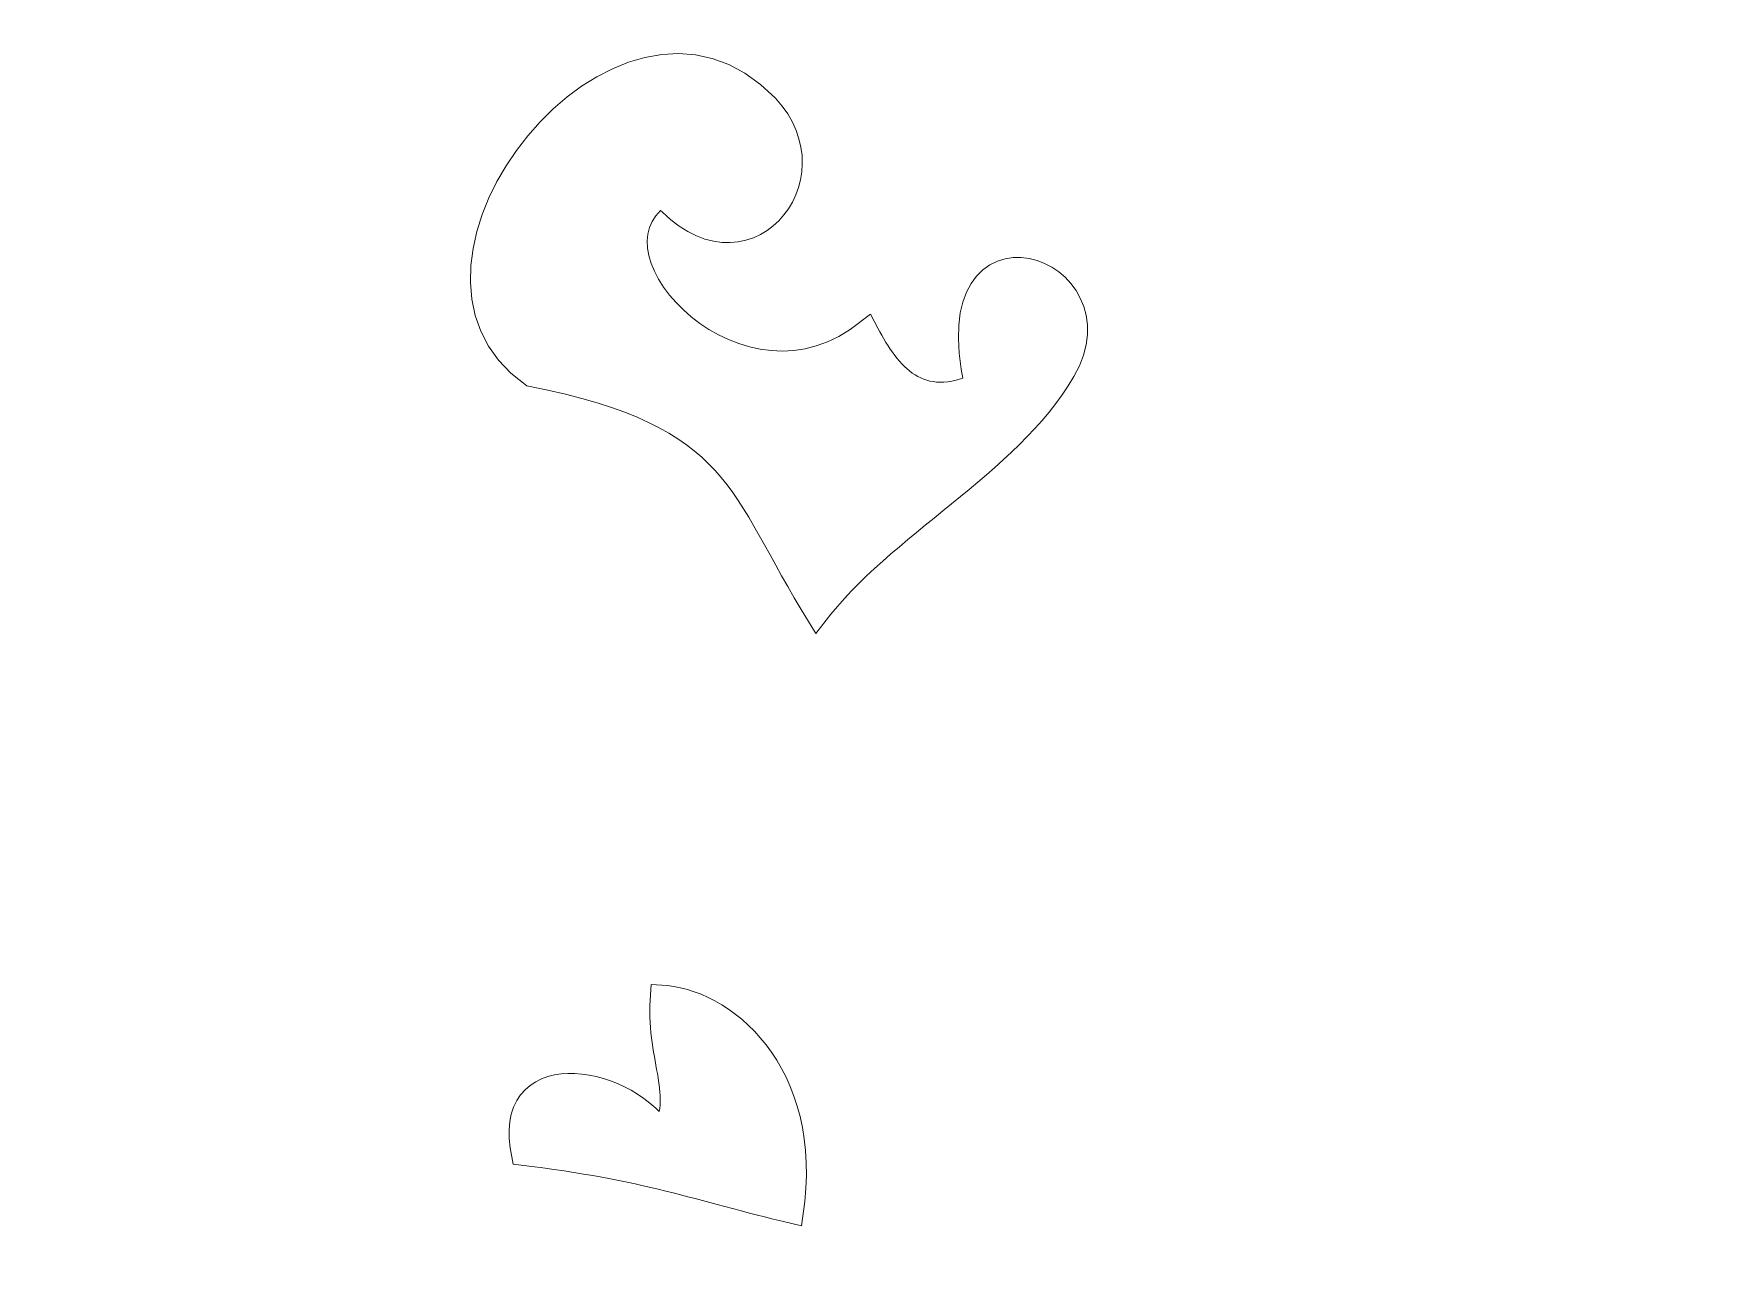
# Model space of a CAD drawing. Header units: centimetres. Extents: x -27.5 to -9.1, y -9.5 to -3.5.
# Drawn here: x -15.05 to -12.481, y -6.574 to -4.662 of the extents above; entities that cross this region are included whole.
import ezdxf

# ---------------------------------------------------------------- set-up
doc = ezdxf.new("R2010")
doc.units = ezdxf.units.CM
doc.header["$MEASUREMENT"] = 0
doc.layers.add('layer 1', color=7, linetype='Continuous')

msp = doc.modelspace()

# ---------------------------------------------------------------- linework, layer by layer
at = {"layer": 'layer 1', "color": 7, "lineweight": 9}
for points, knots in [([(-17.61788, -3.49494), (-17.61788, -3.49494), (-9.09457, -3.49494), (-9.09457, -3.49494), (-9.09457, -3.49494), (-9.09457, -3.49494), (-9.09457, -9.5), (-9.09457, -9.5), (-9.09457, -9.5), (-9.09457, -9.5), (-17.61788, -9.5), (-17.61788, -9.5), (-17.61788, -9.5), (-17.61788, -9.5), (-17.61788, -3.49494), (-17.61788, -3.49494)], [0, 0, 0, 0, 0.2, 0.2, 0.2, 0.2, 0.4, 0.4, 0.4, 0.4, 0.6, 0.6, 0.6, 0.6, 1, 1, 1, 1]), ([(-13.6504, -5.19498), (-13.6504, -5.19498), (-13.65636, -5.19553), (-13.65636, -5.19553), (-13.65636, -5.19553), (-13.65636, -5.19553), (-13.66204, -5.19567), (-13.66204, -5.19567), (-13.66204, -5.19567), (-13.66204, -5.19567), (-13.66748, -5.19542), (-13.66748, -5.19542), (-13.66748, -5.19542), (-13.66748, -5.19542), (-13.67269, -5.19481), (-13.67269, -5.19481), (-13.67269, -5.19481), (-13.67269, -5.19481), (-13.6777, -5.19386), (-13.6777, -5.19386), (-13.6777, -5.19386), (-13.6777, -5.19386), (-13.68252, -5.19259), (-13.68252, -5.19259), (-13.68252, -5.19259), (-13.68252, -5.19259), (-13.68719, -5.19099), (-13.68719, -5.19099), (-13.68719, -5.19099), (-13.68719, -5.19099), (-13.69171, -5.18909), (-13.69171, -5.18909), (-13.69171, -5.18909), (-13.69171, -5.18909), (-13.69611, -5.18688), (-13.69611, -5.18688), (-13.69611, -5.18688), (-13.69611, -5.18688), (-13.70041, -5.18438), (-13.70041, -5.18438), (-13.70041, -5.18438), (-13.70041, -5.18438), (-13.7046, -5.18158), (-13.7046, -5.18158), (-13.7046, -5.18158), (-13.7046, -5.18158), (-13.7087, -5.1785), (-13.7087, -5.1785), (-13.7087, -5.1785), (-13.7087, -5.1785), (-13.71271, -5.17515), (-13.71271, -5.17515), (-13.71271, -5.17515), (-13.71271, -5.17515), (-13.71663, -5.17152), (-13.71663, -5.17152), (-13.71663, -5.17152), (-13.71663, -5.17152), (-13.72046, -5.16765), (-13.72046, -5.16765), (-13.72046, -5.16765), (-13.72046, -5.16765), (-13.72422, -5.16353), (-13.72422, -5.16353), (-13.72422, -5.16353), (-13.72422, -5.16353), (-13.72788, -5.15918), (-13.72788, -5.15918), (-13.72788, -5.15918), (-13.72788, -5.15918), (-13.73146, -5.15463), (-13.73146, -5.15463), (-13.73146, -5.15463), (-13.73146, -5.15463), (-13.73496, -5.14988), (-13.73496, -5.14988), (-13.73496, -5.14988), (-13.73496, -5.14988), (-13.73838, -5.14495), (-13.73838, -5.14495), (-13.73838, -5.14495), (-13.73838, -5.14495), (-13.74172, -5.13987), (-13.74172, -5.13987), (-13.74172, -5.13987), (-13.74172, -5.13987), (-13.74499, -5.13464), (-13.74499, -5.13464), (-13.74499, -5.13464), (-13.74499, -5.13464), (-13.74819, -5.1293), (-13.74819, -5.1293), (-13.74819, -5.1293), (-13.74819, -5.1293), (-13.75131, -5.12385), (-13.75131, -5.12385), (-13.75131, -5.12385), (-13.75131, -5.12385), (-13.75438, -5.11831), (-13.75438, -5.11831), (-13.75438, -5.11831), (-13.75438, -5.11831), (-13.75739, -5.11272), (-13.75739, -5.11272), (-13.75739, -5.11272), (-13.75739, -5.11272), (-13.76847, -5.09149), (-13.76847, -5.09149), (-13.76847, -5.09149), (-13.76847, -5.09149), (-13.79991, -5.11515), (-13.79991, -5.11515), (-13.79991, -5.11515), (-13.79991, -5.11515), (-13.81699, -5.12558), (-13.81699, -5.12558), (-13.81699, -5.12558), (-13.81699, -5.12558), (-13.83421, -5.13386), (-13.83421, -5.13386), (-13.83421, -5.13386), (-13.83421, -5.13386), (-13.8515, -5.14011), (-13.8515, -5.14011), (-13.8515, -5.14011), (-13.8515, -5.14011), (-13.86882, -5.14447), (-13.86882, -5.14447), (-13.86882, -5.14447), (-13.86882, -5.14447), (-13.88612, -5.14704), (-13.88612, -5.14704), (-13.88612, -5.14704), (-13.88612, -5.14704), (-13.90335, -5.14793), (-13.90335, -5.14793), (-13.90335, -5.14793), (-13.90335, -5.14793), (-13.92044, -5.14722), (-13.92044, -5.14722), (-13.92044, -5.14722), (-13.92044, -5.14722), (-13.93733, -5.14502), (-13.93733, -5.14502), (-13.93733, -5.14502), (-13.93733, -5.14502), (-13.95394, -5.1414), (-13.95394, -5.1414), (-13.95394, -5.1414), (-13.95394, -5.1414), (-13.97018, -5.13648), (-13.97018, -5.13648), (-13.97018, -5.13648), (-13.97018, -5.13648), (-13.98598, -5.13034), (-13.98598, -5.13034), (-13.98598, -5.13034), (-13.98598, -5.13034), (-14.00123, -5.12308), (-14.00123, -5.12308), (-14.00123, -5.12308), (-14.00123, -5.12308), (-14.01585, -5.11481), (-14.01585, -5.11481), (-14.01585, -5.11481), (-14.01585, -5.11481), (-14.02975, -5.10563), (-14.02975, -5.10563), (-14.02975, -5.10563), (-14.02975, -5.10563), (-14.04284, -5.09566), (-14.04284, -5.09566), (-14.04284, -5.09566), (-14.04284, -5.09566), (-14.05501, -5.08502), (-14.05501, -5.08502), (-14.05501, -5.08502), (-14.05501, -5.08502), (-14.06619, -5.07381), (-14.06619, -5.07381), (-14.06619, -5.07381), (-14.06619, -5.07381), (-14.07629, -5.06216), (-14.07629, -5.06216), (-14.07629, -5.06216), (-14.07629, -5.06216), (-14.08521, -5.05019), (-14.08521, -5.05019), (-14.08521, -5.05019), (-14.08521, -5.05019), (-14.09288, -5.03805), (-14.09288, -5.03805), (-14.09288, -5.03805), (-14.09288, -5.03805), (-14.09923, -5.02586), (-14.09923, -5.02586), (-14.09923, -5.02586), (-14.09923, -5.02586), (-14.10418, -5.01375), (-14.10418, -5.01375), (-14.10418, -5.01375), (-14.10418, -5.01375), (-14.10768, -5.00188), (-14.10768, -5.00188), (-14.10768, -5.00188), (-14.10768, -5.00188), (-14.10972, -4.99037), (-14.10972, -4.99037), (-14.10972, -4.99037), (-14.10972, -4.99037), (-14.11027, -4.97934), (-14.11027, -4.97934), (-14.11027, -4.97934), (-14.11027, -4.97934), (-14.10932, -4.96885), (-14.10932, -4.96885), (-14.10932, -4.96885), (-14.10932, -4.96885), (-14.10686, -4.95894), (-14.10686, -4.95894), (-14.10686, -4.95894), (-14.10686, -4.95894), (-14.10286, -4.94958), (-14.10286, -4.94958), (-14.10286, -4.94958), (-14.10286, -4.94958), (-14.09718, -4.94073), (-14.09718, -4.94073), (-14.09718, -4.94073), (-14.09718, -4.94073), (-14.08987, -4.93262), (-14.08987, -4.93262), (-14.08987, -4.93262), (-14.08987, -4.93262), (-14.08713, -4.93553), (-14.08713, -4.93553), (-14.08713, -4.93553), (-14.08713, -4.93553), (-14.07431, -4.94714), (-14.07431, -4.94714), (-14.07431, -4.94714), (-14.07431, -4.94714), (-14.06135, -4.95701), (-14.06135, -4.95701), (-14.06135, -4.95701), (-14.06135, -4.95701), (-14.04827, -4.96518), (-14.04827, -4.96518), (-14.04827, -4.96518), (-14.04827, -4.96518), (-14.03514, -4.97169), (-14.03514, -4.97169), (-14.03514, -4.97169), (-14.03514, -4.97169), (-14.02201, -4.97658), (-14.02201, -4.97658), (-14.02201, -4.97658), (-14.02201, -4.97658), (-14.00895, -4.97989), (-14.00895, -4.97989), (-14.00895, -4.97989), (-14.00895, -4.97989), (-13.99605, -4.98164), (-13.99605, -4.98164), (-13.99605, -4.98164), (-13.99605, -4.98164), (-13.98341, -4.9819), (-13.98341, -4.9819), (-13.98341, -4.9819), (-13.98341, -4.9819), (-13.9711, -4.98073), (-13.9711, -4.98073), (-13.9711, -4.98073), (-13.9711, -4.98073), (-13.95923, -4.97821), (-13.95923, -4.97821), (-13.95923, -4.97821), (-13.95923, -4.97821), (-13.94788, -4.97441), (-13.94788, -4.97441), (-13.94788, -4.97441), (-13.94788, -4.97441), (-13.93711, -4.96945), (-13.93711, -4.96945), (-13.93711, -4.96945), (-13.93711, -4.96945), (-13.927, -4.96339), (-13.927, -4.96339), (-13.927, -4.96339), (-13.927, -4.96339), (-13.9176, -4.95633), (-13.9176, -4.95633), (-13.9176, -4.95633), (-13.9176, -4.95633), (-13.90896, -4.94836), (-13.90896, -4.94836), (-13.90896, -4.94836), (-13.90896, -4.94836), (-13.90114, -4.93958), (-13.90114, -4.93958), (-13.90114, -4.93958), (-13.90114, -4.93958), (-13.89416, -4.93004), (-13.89416, -4.93004), (-13.89416, -4.93004), (-13.89416, -4.93004), (-13.88809, -4.91983), (-13.88809, -4.91983), (-13.88809, -4.91983), (-13.88809, -4.91983), (-13.88296, -4.90902), (-13.88296, -4.90902), (-13.88296, -4.90902), (-13.88296, -4.90902), (-13.87884, -4.89769), (-13.87884, -4.89769), (-13.87884, -4.89769), (-13.87884, -4.89769), (-13.87576, -4.8859), (-13.87576, -4.8859), (-13.87576, -4.8859), (-13.87576, -4.8859), (-13.87379, -4.87374), (-13.87379, -4.87374), (-13.87379, -4.87374), (-13.87379, -4.87374), (-13.87298, -4.86127), (-13.87298, -4.86127), (-13.87298, -4.86127), (-13.87298, -4.86127), (-13.87338, -4.84859), (-13.87338, -4.84859), (-13.87338, -4.84859), (-13.87338, -4.84859), (-13.87505, -4.83578), (-13.87505, -4.83578), (-13.87505, -4.83578), (-13.87505, -4.83578), (-13.87804, -4.82292), (-13.87804, -4.82292), (-13.87804, -4.82292), (-13.87804, -4.82292), (-13.88239, -4.8101), (-13.88239, -4.8101), (-13.88239, -4.8101), (-13.88239, -4.8101), (-13.88814, -4.79742), (-13.88814, -4.79742), (-13.88814, -4.79742), (-13.88814, -4.79742), (-13.89534, -4.78497), (-13.89534, -4.78497), (-13.89534, -4.78497), (-13.89534, -4.78497), (-13.904, -4.77284), (-13.904, -4.77284), (-13.904, -4.77284), (-13.904, -4.77284), (-13.91423, -4.76102), (-13.91423, -4.76102), (-13.91423, -4.76102), (-13.91423, -4.76102), (-13.93694, -4.73976), (-13.93694, -4.73976), (-13.93694, -4.73976), (-13.93694, -4.73976), (-13.96076, -4.72256), (-13.96076, -4.72256), (-13.96076, -4.72256), (-13.96076, -4.72256), (-13.98543, -4.7094), (-13.98543, -4.7094), (-13.98543, -4.7094), (-13.98543, -4.7094), (-14.01074, -4.70013), (-14.01074, -4.70013), (-14.01074, -4.70013), (-14.01074, -4.70013), (-14.03647, -4.69462), (-14.03647, -4.69462), (-14.03647, -4.69462), (-14.03647, -4.69462), (-14.06236, -4.69266), (-14.06236, -4.69266), (-14.06236, -4.69266), (-14.06236, -4.69266), (-14.08819, -4.69403), (-14.08819, -4.69403), (-14.08819, -4.69403), (-14.08819, -4.69403), (-14.11379, -4.69849), (-14.11379, -4.69849), (-14.11379, -4.69849), (-14.11379, -4.69849), (-14.13898, -4.7058), (-14.13898, -4.7058), (-14.13898, -4.7058), (-14.13898, -4.7058), (-14.16363, -4.71572), (-14.16363, -4.71572), (-14.16363, -4.71572), (-14.16363, -4.71572), (-14.18762, -4.72803), (-14.18762, -4.72803), (-14.18762, -4.72803), (-14.18762, -4.72803), (-14.21081, -4.74252), (-14.21081, -4.74252), (-14.21081, -4.74252), (-14.21081, -4.74252), (-14.23309, -4.75897), (-14.23309, -4.75897), (-14.23309, -4.75897), (-14.23309, -4.75897), (-14.25433, -4.77721), (-14.25433, -4.77721), (-14.25433, -4.77721), (-14.25433, -4.77721), (-14.2744, -4.79703), (-14.2744, -4.79703), (-14.2744, -4.79703), (-14.2744, -4.79703), (-14.29319, -4.81826), (-14.29319, -4.81826), (-14.29319, -4.81826), (-14.29319, -4.81826), (-14.31056, -4.84071), (-14.31056, -4.84071), (-14.31056, -4.84071), (-14.31056, -4.84071), (-14.32636, -4.86419), (-14.32636, -4.86419), (-14.32636, -4.86419), (-14.32636, -4.86419), (-14.34047, -4.88854), (-14.34047, -4.88854), (-14.34047, -4.88854), (-14.34047, -4.88854), (-14.35273, -4.91357), (-14.35273, -4.91357), (-14.35273, -4.91357), (-14.35273, -4.91357), (-14.363, -4.93912), (-14.363, -4.93912), (-14.363, -4.93912), (-14.363, -4.93912), (-14.37114, -4.965), (-14.37114, -4.965), (-14.37114, -4.965), (-14.37114, -4.965), (-14.37697, -4.99107), (-14.37697, -4.99107), (-14.37697, -4.99107), (-14.37697, -4.99107), (-14.38032, -5.01712), (-14.38032, -5.01712), (-14.38032, -5.01712), (-14.38032, -5.01712), (-14.38102, -5.043), (-14.38102, -5.043), (-14.38102, -5.043), (-14.38102, -5.043), (-14.37887, -5.06849), (-14.37887, -5.06849), (-14.37887, -5.06849), (-14.37887, -5.06849), (-14.37368, -5.09339), (-14.37368, -5.09339), (-14.37368, -5.09339), (-14.37368, -5.09339), (-14.36526, -5.11743), (-14.36526, -5.11743), (-14.36526, -5.11743), (-14.36526, -5.11743), (-14.35346, -5.14035), (-14.35346, -5.14035), (-14.35346, -5.14035), (-14.35346, -5.14035), (-14.33815, -5.16186), (-14.33815, -5.16186), (-14.33815, -5.16186), (-14.33815, -5.16186), (-14.31926, -5.18166), (-14.31926, -5.18166), (-14.31926, -5.18166), (-14.31926, -5.18166), (-14.29473, -5.2011), (-14.29473, -5.2011), (-14.29473, -5.2011), (-14.29473, -5.2011), (-14.26238, -5.20786), (-14.26238, -5.20786), (-14.26238, -5.20786), (-14.26238, -5.20786), (-14.23547, -5.21412), (-14.23547, -5.21412), (-14.23547, -5.21412), (-14.23547, -5.21412), (-14.21033, -5.22063), (-14.21033, -5.22063), (-14.21033, -5.22063), (-14.21033, -5.22063), (-14.1869, -5.2274), (-14.1869, -5.2274), (-14.1869, -5.2274), (-14.1869, -5.2274), (-14.16508, -5.23443), (-14.16508, -5.23443), (-14.16508, -5.23443), (-14.16508, -5.23443), (-14.14478, -5.24172), (-14.14478, -5.24172), (-14.14478, -5.24172), (-14.14478, -5.24172), (-14.12594, -5.24929), (-14.12594, -5.24929), (-14.12594, -5.24929), (-14.12594, -5.24929), (-14.10845, -5.25714), (-14.10845, -5.25714), (-14.10845, -5.25714), (-14.10845, -5.25714), (-14.09224, -5.26526), (-14.09224, -5.26526), (-14.09224, -5.26526), (-14.09224, -5.26526), (-14.0772, -5.27367), (-14.0772, -5.27367), (-14.0772, -5.27367), (-14.0772, -5.27367), (-14.06325, -5.28238), (-14.06325, -5.28238), (-14.06325, -5.28238), (-14.06325, -5.28238), (-14.05029, -5.29139), (-14.05029, -5.29139), (-14.05029, -5.29139), (-14.05029, -5.29139), (-14.03823, -5.30072), (-14.03823, -5.30072), (-14.03823, -5.30072), (-14.03823, -5.30072), (-14.02697, -5.31039), (-14.02697, -5.31039), (-14.02697, -5.31039), (-14.02697, -5.31039), (-14.01642, -5.32042), (-14.01642, -5.32042), (-14.01642, -5.32042), (-14.01642, -5.32042), (-14.00647, -5.33082), (-14.00647, -5.33082), (-14.00647, -5.33082), (-14.00647, -5.33082), (-13.99706, -5.34163), (-13.99706, -5.34163), (-13.99706, -5.34163), (-13.99706, -5.34163), (-13.98808, -5.35287), (-13.98808, -5.35287), (-13.98808, -5.35287), (-13.98808, -5.35287), (-13.97946, -5.36455), (-13.97946, -5.36455), (-13.97946, -5.36455), (-13.97946, -5.36455), (-13.97111, -5.37669), (-13.97111, -5.37669), (-13.97111, -5.37669), (-13.97111, -5.37669), (-13.96295, -5.38931), (-13.96295, -5.38931), (-13.96295, -5.38931), (-13.96295, -5.38931), (-13.95491, -5.40243), (-13.95491, -5.40243), (-13.95491, -5.40243), (-13.95491, -5.40243), (-13.94691, -5.41605), (-13.94691, -5.41605), (-13.94691, -5.41605), (-13.94691, -5.41605), (-13.93886, -5.43017), (-13.93886, -5.43017), (-13.93886, -5.43017), (-13.93886, -5.43017), (-13.93069, -5.44481), (-13.93069, -5.44481), (-13.93069, -5.44481), (-13.93069, -5.44481), (-13.92232, -5.45998), (-13.92232, -5.45998), (-13.92232, -5.45998), (-13.92232, -5.45998), (-13.91366, -5.47567), (-13.91366, -5.47567), (-13.91366, -5.47567), (-13.91366, -5.47567), (-13.90465, -5.49189), (-13.90465, -5.49189), (-13.90465, -5.49189), (-13.90465, -5.49189), (-13.89519, -5.50865), (-13.89519, -5.50865), (-13.89519, -5.50865), (-13.89519, -5.50865), (-13.8852, -5.52593), (-13.8852, -5.52593), (-13.8852, -5.52593), (-13.8852, -5.52593), (-13.87461, -5.54376), (-13.87461, -5.54376), (-13.87461, -5.54376), (-13.87461, -5.54376), (-13.8522, -5.58025), (-13.8522, -5.58025), (-13.8522, -5.58025), (-13.8522, -5.58025), (-13.82928, -5.55092), (-13.82928, -5.55092), (-13.82928, -5.55092), (-13.82928, -5.55092), (-13.81919, -5.53885), (-13.81919, -5.53885), (-13.81919, -5.53885), (-13.81919, -5.53885), (-13.80863, -5.52697), (-13.80863, -5.52697), (-13.80863, -5.52697), (-13.80863, -5.52697), (-13.79763, -5.51524), (-13.79763, -5.51524), (-13.79763, -5.51524), (-13.79763, -5.51524), (-13.78623, -5.50367), (-13.78623, -5.50367), (-13.78623, -5.50367), (-13.78623, -5.50367), (-13.77446, -5.49223), (-13.77446, -5.49223), (-13.77446, -5.49223), (-13.77446, -5.49223), (-13.76235, -5.48091), (-13.76235, -5.48091), (-13.76235, -5.48091), (-13.76235, -5.48091), (-13.74994, -5.4697), (-13.74994, -5.4697), (-13.74994, -5.4697), (-13.74994, -5.4697), (-13.73728, -5.45858), (-13.73728, -5.45858), (-13.73728, -5.45858), (-13.73728, -5.45858), (-13.72439, -5.44753), (-13.72439, -5.44753), (-13.72439, -5.44753), (-13.72439, -5.44753), (-13.71131, -5.43654), (-13.71131, -5.43654), (-13.71131, -5.43654), (-13.71131, -5.43654), (-13.69808, -5.42559), (-13.69808, -5.42559), (-13.69808, -5.42559), (-13.69808, -5.42559), (-13.68473, -5.41467), (-13.68473, -5.41467), (-13.68473, -5.41467), (-13.68473, -5.41467), (-13.67131, -5.40375), (-13.67131, -5.40375), (-13.67131, -5.40375), (-13.67131, -5.40375), (-13.65783, -5.39282), (-13.65783, -5.39282), (-13.65783, -5.39282), (-13.65783, -5.39282), (-13.64435, -5.38186), (-13.64435, -5.38186), (-13.64435, -5.38186), (-13.64435, -5.38186), (-13.6309, -5.37086), (-13.6309, -5.37086), (-13.6309, -5.37086), (-13.6309, -5.37086), (-13.61751, -5.35979), (-13.61751, -5.35979), (-13.61751, -5.35979), (-13.61751, -5.35979), (-13.60423, -5.34864), (-13.60423, -5.34864), (-13.60423, -5.34864), (-13.60423, -5.34864), (-13.59108, -5.33739), (-13.59108, -5.33739), (-13.59108, -5.33739), (-13.59108, -5.33739), (-13.57811, -5.32601), (-13.57811, -5.32601), (-13.57811, -5.32601), (-13.57811, -5.32601), (-13.56534, -5.3145), (-13.56534, -5.3145), (-13.56534, -5.3145), (-13.56534, -5.3145), (-13.55282, -5.30283), (-13.55282, -5.30283), (-13.55282, -5.30283), (-13.55282, -5.30283), (-13.54059, -5.29097), (-13.54059, -5.29097), (-13.54059, -5.29097), (-13.54059, -5.29097), (-13.52867, -5.27892), (-13.52867, -5.27892), (-13.52867, -5.27892), (-13.52867, -5.27892), (-13.51712, -5.26665), (-13.51712, -5.26665), (-13.51712, -5.26665), (-13.51712, -5.26665), (-13.50596, -5.25414), (-13.50596, -5.25414), (-13.50596, -5.25414), (-13.50596, -5.25414), (-13.49523, -5.24136), (-13.49523, -5.24136), (-13.49523, -5.24136), (-13.49523, -5.24136), (-13.48498, -5.2283), (-13.48498, -5.2283), (-13.48498, -5.2283), (-13.48498, -5.2283), (-13.47524, -5.21494), (-13.47524, -5.21494), (-13.47524, -5.21494), (-13.47524, -5.21494), (-13.46605, -5.20126), (-13.46605, -5.20126), (-13.46605, -5.20126), (-13.46605, -5.20126), (-13.45734, -5.18706), (-13.45734, -5.18706), (-13.45734, -5.18706), (-13.45734, -5.18706), (-13.44888, -5.17066), (-13.44888, -5.17066), (-13.44888, -5.17066), (-13.44888, -5.17066), (-13.44262, -5.15431), (-13.44262, -5.15431), (-13.44262, -5.15431), (-13.44262, -5.15431), (-13.43856, -5.13829), (-13.43856, -5.13829), (-13.43856, -5.13829), (-13.43856, -5.13829), (-13.43661, -5.1227), (-13.43661, -5.1227), (-13.43661, -5.1227), (-13.43661, -5.1227), (-13.43666, -5.10765), (-13.43666, -5.10765), (-13.43666, -5.10765), (-13.43666, -5.10765), (-13.43857, -5.09327), (-13.43857, -5.09327), (-13.43857, -5.09327), (-13.43857, -5.09327), (-13.44221, -5.07968), (-13.44221, -5.07968), (-13.44221, -5.07968), (-13.44221, -5.07968), (-13.4474, -5.06699), (-13.4474, -5.06699), (-13.4474, -5.06699), (-13.4474, -5.06699), (-13.45398, -5.05528), (-13.45398, -5.05528), (-13.45398, -5.05528), (-13.45398, -5.05528), (-13.46177, -5.04462), (-13.46177, -5.04462), (-13.46177, -5.04462), (-13.46177, -5.04462), (-13.47063, -5.03509), (-13.47063, -5.03509), (-13.47063, -5.03509), (-13.47063, -5.03509), (-13.48038, -5.02674), (-13.48038, -5.02674), (-13.48038, -5.02674), (-13.48038, -5.02674), (-13.49089, -5.01962), (-13.49089, -5.01962), (-13.49089, -5.01962), (-13.49089, -5.01962), (-13.50202, -5.01379), (-13.50202, -5.01379), (-13.50202, -5.01379), (-13.50202, -5.01379), (-13.51365, -5.00932), (-13.51365, -5.00932), (-13.51365, -5.00932), (-13.51365, -5.00932), (-13.52564, -5.00628), (-13.52564, -5.00628), (-13.52564, -5.00628), (-13.52564, -5.00628), (-13.53787, -5.00478), (-13.53787, -5.00478), (-13.53787, -5.00478), (-13.53787, -5.00478), (-13.55019, -5.0049), (-13.55019, -5.0049), (-13.55019, -5.0049), (-13.55019, -5.0049), (-13.56242, -5.00677), (-13.56242, -5.00677), (-13.56242, -5.00677), (-13.56242, -5.00677), (-13.57437, -5.01047), (-13.57437, -5.01047), (-13.57437, -5.01047), (-13.57437, -5.01047), (-13.5858, -5.0161), (-13.5858, -5.0161), (-13.5858, -5.0161), (-13.5858, -5.0161), (-13.59645, -5.02369), (-13.59645, -5.02369), (-13.59645, -5.02369), (-13.59645, -5.02369), (-13.60609, -5.03321), (-13.60609, -5.03321), (-13.60609, -5.03321), (-13.60609, -5.03321), (-13.6145, -5.04462), (-13.6145, -5.04462), (-13.6145, -5.04462), (-13.6145, -5.04462), (-13.62155, -5.05786), (-13.62155, -5.05786), (-13.62155, -5.05786), (-13.62155, -5.05786), (-13.62712, -5.07288), (-13.62712, -5.07288), (-13.62712, -5.07288), (-13.62712, -5.07288), (-13.63112, -5.08969), (-13.63112, -5.08969), (-13.63112, -5.08969), (-13.63112, -5.08969), (-13.63348, -5.10831), (-13.63348, -5.10831), (-13.63348, -5.10831), (-13.63348, -5.10831), (-13.63412, -5.12879), (-13.63412, -5.12879), (-13.63412, -5.12879), (-13.63412, -5.12879), (-13.63295, -5.1512), (-13.63295, -5.1512), (-13.63295, -5.1512), (-13.63295, -5.1512), (-13.62985, -5.17561), (-13.62985, -5.17561), (-13.62985, -5.17561), (-13.62985, -5.17561), (-13.62717, -5.18941), (-13.62717, -5.18941), (-13.62717, -5.18941), (-13.62717, -5.18941), (-13.63073, -5.19063), (-13.63073, -5.19063), (-13.63073, -5.19063), (-13.63073, -5.19063), (-13.63759, -5.19256), (-13.63759, -5.19256), (-13.63759, -5.19256), (-13.63759, -5.19256), (-13.64414, -5.194), (-13.64414, -5.194), (-13.64414, -5.194), (-13.64414, -5.194), (-13.6504, -5.19498), (-13.6504, -5.19498)], [0, 0, 0, 0, 0.0044843, 0.0044843, 0.0044843, 0.0044843, 0.0089686, 0.0089686, 0.0089686, 0.0089686, 0.0134529, 0.0134529, 0.0134529, 0.0134529, 0.0179372, 0.0179372, 0.0179372, 0.0179372, 0.0224215, 0.0224215, 0.0224215, 0.0224215, 0.0269058, 0.0269058, 0.0269058, 0.0269058, 0.0313901, 0.0313901, 0.0313901, 0.0313901, 0.0358744, 0.0358744, 0.0358744, 0.0358744, 0.0403587, 0.0403587, 0.0403587, 0.0403587, 0.044843, 0.044843, 0.044843, 0.044843, 0.0493274, 0.0493274, 0.0493274, 0.0493274, 0.0538117, 0.0538117, 0.0538117, 0.0538117, 0.058296, 0.058296, 0.058296, 0.058296, 0.0627803, 0.0627803, 0.0627803, 0.0627803, 0.0672646, 0.0672646, 0.0672646, 0.0672646, 0.0717489, 0.0717489, 0.0717489, 0.0717489, 0.0762332, 0.0762332, 0.0762332, 0.0762332, 0.0807175, 0.0807175, 0.0807175, 0.0807175, 0.0852018, 0.0852018, 0.0852018, 0.0852018, 0.0896861, 0.0896861, 0.0896861, 0.0896861, 0.0941704, 0.0941704, 0.0941704, 0.0941704, 0.0986547, 0.0986547, 0.0986547, 0.0986547, 0.103139, 0.103139, 0.103139, 0.103139, 0.1076233, 0.1076233, 0.1076233, 0.1076233, 0.1121076, 0.1121076, 0.1121076, 0.1121076, 0.1165919, 0.1165919, 0.1165919, 0.1165919, 0.1210762, 0.1210762, 0.1210762, 0.1210762, 0.1255605, 0.1255605, 0.1255605, 0.1255605, 0.1300448, 0.1300448, 0.1300448, 0.1300448, 0.1345291, 0.1345291, 0.1345291, 0.1345291, 0.1390135, 0.1390135, 0.1390135, 0.1390135, 0.1434978, 0.1434978, 0.1434978, 0.1434978, 0.1479821, 0.1479821, 0.1479821, 0.1479821, 0.1524664, 0.1524664, 0.1524664, 0.1524664, 0.1569507, 0.1569507, 0.1569507, 0.1569507, 0.161435, 0.161435, 0.161435, 0.161435, 0.1659193, 0.1659193, 0.1659193, 0.1659193, 0.1704036, 0.1704036, 0.1704036, 0.1704036, 0.1748879, 0.1748879, 0.1748879, 0.1748879, 0.1793722, 0.1793722, 0.1793722, 0.1793722, 0.1838565, 0.1838565, 0.1838565, 0.1838565, 0.1883408, 0.1883408, 0.1883408, 0.1883408, 0.1928251, 0.1928251, 0.1928251, 0.1928251, 0.1973094, 0.1973094, 0.1973094, 0.1973094, 0.2017937, 0.2017937, 0.2017937, 0.2017937, 0.206278, 0.206278, 0.206278, 0.206278, 0.2107623, 0.2107623, 0.2107623, 0.2107623, 0.2152466, 0.2152466, 0.2152466, 0.2152466, 0.2197309, 0.2197309, 0.2197309, 0.2197309, 0.2242152, 0.2242152, 0.2242152, 0.2242152, 0.2286996, 0.2286996, 0.2286996, 0.2286996, 0.2331839, 0.2331839, 0.2331839, 0.2331839, 0.2376682, 0.2376682, 0.2376682, 0.2376682, 0.2421525, 0.2421525, 0.2421525, 0.2421525, 0.2466368, 0.2466368, 0.2466368, 0.2466368, 0.2511211, 0.2511211, 0.2511211, 0.2511211, 0.2556054, 0.2556054, 0.2556054, 0.2556054, 0.2600897, 0.2600897, 0.2600897, 0.2600897, 0.264574, 0.264574, 0.264574, 0.264574, 0.2690583, 0.2690583, 0.2690583, 0.2690583, 0.2735426, 0.2735426, 0.2735426, 0.2735426, 0.2780269, 0.2780269, 0.2780269, 0.2780269, 0.2825112, 0.2825112, 0.2825112, 0.2825112, 0.2869955, 0.2869955, 0.2869955, 0.2869955, 0.2914798, 0.2914798, 0.2914798, 0.2914798, 0.2959641, 0.2959641, 0.2959641, 0.2959641, 0.3004484, 0.3004484, 0.3004484, 0.3004484, 0.3049327, 0.3049327, 0.3049327, 0.3049327, 0.309417, 0.309417, 0.309417, 0.309417, 0.3139013, 0.3139013, 0.3139013, 0.3139013, 0.3183857, 0.3183857, 0.3183857, 0.3183857, 0.32287, 0.32287, 0.32287, 0.32287, 0.3273543, 0.3273543, 0.3273543, 0.3273543, 0.3318386, 0.3318386, 0.3318386, 0.3318386, 0.3363229, 0.3363229, 0.3363229, 0.3363229, 0.3408072, 0.3408072, 0.3408072, 0.3408072, 0.3452915, 0.3452915, 0.3452915, 0.3452915, 0.3497758, 0.3497758, 0.3497758, 0.3497758, 0.3542601, 0.3542601, 0.3542601, 0.3542601, 0.3587444, 0.3587444, 0.3587444, 0.3587444, 0.3632287, 0.3632287, 0.3632287, 0.3632287, 0.367713, 0.367713, 0.367713, 0.367713, 0.3721973, 0.3721973, 0.3721973, 0.3721973, 0.3766816, 0.3766816, 0.3766816, 0.3766816, 0.3811659, 0.3811659, 0.3811659, 0.3811659, 0.3856502, 0.3856502, 0.3856502, 0.3856502, 0.3901345, 0.3901345, 0.3901345, 0.3901345, 0.3946188, 0.3946188, 0.3946188, 0.3946188, 0.3991031, 0.3991031, 0.3991031, 0.3991031, 0.4035874, 0.4035874, 0.4035874, 0.4035874, 0.4080717, 0.4080717, 0.4080717, 0.4080717, 0.4125561, 0.4125561, 0.4125561, 0.4125561, 0.4170404, 0.4170404, 0.4170404, 0.4170404, 0.4215247, 0.4215247, 0.4215247, 0.4215247, 0.426009, 0.426009, 0.426009, 0.426009, 0.4304933, 0.4304933, 0.4304933, 0.4304933, 0.4349776, 0.4349776, 0.4349776, 0.4349776, 0.4394619, 0.4394619, 0.4394619, 0.4394619, 0.4439462, 0.4439462, 0.4439462, 0.4439462, 0.4484305, 0.4484305, 0.4484305, 0.4484305, 0.4529148, 0.4529148, 0.4529148, 0.4529148, 0.4573991, 0.4573991, 0.4573991, 0.4573991, 0.4618834, 0.4618834, 0.4618834, 0.4618834, 0.4663677, 0.4663677, 0.4663677, 0.4663677, 0.470852, 0.470852, 0.470852, 0.470852, 0.4753363, 0.4753363, 0.4753363, 0.4753363, 0.4798206, 0.4798206, 0.4798206, 0.4798206, 0.4843049, 0.4843049, 0.4843049, 0.4843049, 0.4887892, 0.4887892, 0.4887892, 0.4887892, 0.4932735, 0.4932735, 0.4932735, 0.4932735, 0.4977578, 0.4977578, 0.4977578, 0.4977578, 0.5022422, 0.5022422, 0.5022422, 0.5022422, 0.5067265, 0.5067265, 0.5067265, 0.5067265, 0.5112108, 0.5112108, 0.5112108, 0.5112108, 0.5156951, 0.5156951, 0.5156951, 0.5156951, 0.5201794, 0.5201794, 0.5201794, 0.5201794, 0.5246637, 0.5246637, 0.5246637, 0.5246637, 0.529148, 0.529148, 0.529148, 0.529148, 0.5336323, 0.5336323, 0.5336323, 0.5336323, 0.5381166, 0.5381166, 0.5381166, 0.5381166, 0.5426009, 0.5426009, 0.5426009, 0.5426009, 0.5470852, 0.5470852, 0.5470852, 0.5470852, 0.5515695, 0.5515695, 0.5515695, 0.5515695, 0.5560538, 0.5560538, 0.5560538, 0.5560538, 0.5605381, 0.5605381, 0.5605381, 0.5605381, 0.5650224, 0.5650224, 0.5650224, 0.5650224, 0.5695067, 0.5695067, 0.5695067, 0.5695067, 0.573991, 0.573991, 0.573991, 0.573991, 0.5784753, 0.5784753, 0.5784753, 0.5784753, 0.5829596, 0.5829596, 0.5829596, 0.5829596, 0.5874439, 0.5874439, 0.5874439, 0.5874439, 0.5919283, 0.5919283, 0.5919283, 0.5919283, 0.5964126, 0.5964126, 0.5964126, 0.5964126, 0.6008969, 0.6008969, 0.6008969, 0.6008969, 0.6053812, 0.6053812, 0.6053812, 0.6053812, 0.6098655, 0.6098655, 0.6098655, 0.6098655, 0.6143498, 0.6143498, 0.6143498, 0.6143498, 0.6188341, 0.6188341, 0.6188341, 0.6188341, 0.6233184, 0.6233184, 0.6233184, 0.6233184, 0.6278027, 0.6278027, 0.6278027, 0.6278027, 0.632287, 0.632287, 0.632287, 0.632287, 0.6367713, 0.6367713, 0.6367713, 0.6367713, 0.6412556, 0.6412556, 0.6412556, 0.6412556, 0.6457399, 0.6457399, 0.6457399, 0.6457399, 0.6502242, 0.6502242, 0.6502242, 0.6502242, 0.6547085, 0.6547085, 0.6547085, 0.6547085, 0.6591928, 0.6591928, 0.6591928, 0.6591928, 0.6636771, 0.6636771, 0.6636771, 0.6636771, 0.6681614, 0.6681614, 0.6681614, 0.6681614, 0.6726457, 0.6726457, 0.6726457, 0.6726457, 0.67713, 0.67713, 0.67713, 0.67713, 0.6816143, 0.6816143, 0.6816143, 0.6816143, 0.6860987, 0.6860987, 0.6860987, 0.6860987, 0.690583, 0.690583, 0.690583, 0.690583, 0.6950673, 0.6950673, 0.6950673, 0.6950673, 0.6995516, 0.6995516, 0.6995516, 0.6995516, 0.7040359, 0.7040359, 0.7040359, 0.7040359, 0.7085202, 0.7085202, 0.7085202, 0.7085202, 0.7130045, 0.7130045, 0.7130045, 0.7130045, 0.7174888, 0.7174888, 0.7174888, 0.7174888, 0.7219731, 0.7219731, 0.7219731, 0.7219731, 0.7264574, 0.7264574, 0.7264574, 0.7264574, 0.7309417, 0.7309417, 0.7309417, 0.7309417, 0.735426, 0.735426, 0.735426, 0.735426, 0.7399103, 0.7399103, 0.7399103, 0.7399103, 0.7443946, 0.7443946, 0.7443946, 0.7443946, 0.7488789, 0.7488789, 0.7488789, 0.7488789, 0.7533632, 0.7533632, 0.7533632, 0.7533632, 0.7578475, 0.7578475, 0.7578475, 0.7578475, 0.7623318, 0.7623318, 0.7623318, 0.7623318, 0.7668161, 0.7668161, 0.7668161, 0.7668161, 0.7713004, 0.7713004, 0.7713004, 0.7713004, 0.7757848, 0.7757848, 0.7757848, 0.7757848, 0.7802691, 0.7802691, 0.7802691, 0.7802691, 0.7847534, 0.7847534, 0.7847534, 0.7847534, 0.7892377, 0.7892377, 0.7892377, 0.7892377, 0.793722, 0.793722, 0.793722, 0.793722, 0.7982063, 0.7982063, 0.7982063, 0.7982063, 0.8026906, 0.8026906, 0.8026906, 0.8026906, 0.8071749, 0.8071749, 0.8071749, 0.8071749, 0.8116592, 0.8116592, 0.8116592, 0.8116592, 0.8161435, 0.8161435, 0.8161435, 0.8161435, 0.8206278, 0.8206278, 0.8206278, 0.8206278, 0.8251121, 0.8251121, 0.8251121, 0.8251121, 0.8295964, 0.8295964, 0.8295964, 0.8295964, 0.8340807, 0.8340807, 0.8340807, 0.8340807, 0.838565, 0.838565, 0.838565, 0.838565, 0.8430493, 0.8430493, 0.8430493, 0.8430493, 0.8475336, 0.8475336, 0.8475336, 0.8475336, 0.8520179, 0.8520179, 0.8520179, 0.8520179, 0.8565022, 0.8565022, 0.8565022, 0.8565022, 0.8609865, 0.8609865, 0.8609865, 0.8609865, 0.8654709, 0.8654709, 0.8654709, 0.8654709, 0.8699552, 0.8699552, 0.8699552, 0.8699552, 0.8744395, 0.8744395, 0.8744395, 0.8744395, 0.8789238, 0.8789238, 0.8789238, 0.8789238, 0.8834081, 0.8834081, 0.8834081, 0.8834081, 0.8878924, 0.8878924, 0.8878924, 0.8878924, 0.8923767, 0.8923767, 0.8923767, 0.8923767, 0.896861, 0.896861, 0.896861, 0.896861, 0.9013453, 0.9013453, 0.9013453, 0.9013453, 0.9058296, 0.9058296, 0.9058296, 0.9058296, 0.9103139, 0.9103139, 0.9103139, 0.9103139, 0.9147982, 0.9147982, 0.9147982, 0.9147982, 0.9192825, 0.9192825, 0.9192825, 0.9192825, 0.9237668, 0.9237668, 0.9237668, 0.9237668, 0.9282511, 0.9282511, 0.9282511, 0.9282511, 0.9327354, 0.9327354, 0.9327354, 0.9327354, 0.9372197, 0.9372197, 0.9372197, 0.9372197, 0.941704, 0.941704, 0.941704, 0.941704, 0.9461883, 0.9461883, 0.9461883, 0.9461883, 0.9506726, 0.9506726, 0.9506726, 0.9506726, 0.955157, 0.955157, 0.955157, 0.955157, 0.9596413, 0.9596413, 0.9596413, 0.9596413, 0.9641256, 0.9641256, 0.9641256, 0.9641256, 0.9686099, 0.9686099, 0.9686099, 0.9686099, 0.9730942, 0.9730942, 0.9730942, 0.9730942, 0.9775785, 0.9775785, 0.9775785, 0.9775785, 0.9820628, 0.9820628, 0.9820628, 0.9820628, 0.9865471, 0.9865471, 0.9865471, 0.9865471, 0.9910314, 0.9910314, 0.9910314, 0.9910314, 1, 1, 1, 1]), ([(-13.88067, -6.30392), (-13.88067, -6.30392), (-13.88571, -6.28853), (-13.88571, -6.28853), (-13.88571, -6.28853), (-13.88571, -6.28853), (-13.89142, -6.27379), (-13.89142, -6.27379), (-13.89142, -6.27379), (-13.89142, -6.27379), (-13.89774, -6.25971), (-13.89774, -6.25971), (-13.89774, -6.25971), (-13.89774, -6.25971), (-13.90465, -6.24629), (-13.90465, -6.24629), (-13.90465, -6.24629), (-13.90465, -6.24629), (-13.91209, -6.23354), (-13.91209, -6.23354), (-13.91209, -6.23354), (-13.91209, -6.23354), (-13.92003, -6.22145), (-13.92003, -6.22145), (-13.92003, -6.22145), (-13.92003, -6.22145), (-13.92842, -6.21003), (-13.92842, -6.21003), (-13.92842, -6.21003), (-13.92842, -6.21003), (-13.93721, -6.19928), (-13.93721, -6.19928), (-13.93721, -6.19928), (-13.93721, -6.19928), (-13.94637, -6.18921), (-13.94637, -6.18921), (-13.94637, -6.18921), (-13.94637, -6.18921), (-13.95586, -6.17981), (-13.95586, -6.17981), (-13.95586, -6.17981), (-13.95586, -6.17981), (-13.96562, -6.17107), (-13.96562, -6.17107), (-13.96562, -6.17107), (-13.96562, -6.17107), (-13.97562, -6.16301), (-13.97562, -6.16301), (-13.97562, -6.16301), (-13.97562, -6.16301), (-13.98581, -6.15563), (-13.98581, -6.15563), (-13.98581, -6.15563), (-13.98581, -6.15563), (-13.99617, -6.14891), (-13.99617, -6.14891), (-13.99617, -6.14891), (-13.99617, -6.14891), (-14.00663, -6.14286), (-14.00663, -6.14286), (-14.00663, -6.14286), (-14.00663, -6.14286), (-14.01718, -6.13748), (-14.01718, -6.13748), (-14.01718, -6.13748), (-14.01718, -6.13748), (-14.02777, -6.13278), (-14.02777, -6.13278), (-14.02777, -6.13278), (-14.02777, -6.13278), (-14.03836, -6.12875), (-14.03836, -6.12875), (-14.03836, -6.12875), (-14.03836, -6.12875), (-14.04891, -6.1254), (-14.04891, -6.1254), (-14.04891, -6.1254), (-14.04891, -6.1254), (-14.0594, -6.12273), (-14.0594, -6.12273), (-14.0594, -6.12273), (-14.0594, -6.12273), (-14.06977, -6.12073), (-14.06977, -6.12073), (-14.06977, -6.12073), (-14.06977, -6.12073), (-14.08001, -6.11943), (-14.08001, -6.11943), (-14.08001, -6.11943), (-14.08001, -6.11943), (-14.1042, -6.11798), (-14.1042, -6.11798), (-14.1042, -6.11798), (-14.1042, -6.11798), (-14.10588, -6.1415), (-14.10588, -6.1415), (-14.10588, -6.1415), (-14.10588, -6.1415), (-14.10624, -6.15038), (-14.10624, -6.15038), (-14.10624, -6.15038), (-14.10624, -6.15038), (-14.10634, -6.15906), (-14.10634, -6.15906), (-14.10634, -6.15906), (-14.10634, -6.15906), (-14.10619, -6.16752), (-14.10619, -6.16752), (-14.10619, -6.16752), (-14.10619, -6.16752), (-14.10583, -6.17577), (-14.10583, -6.17577), (-14.10583, -6.17577), (-14.10583, -6.17577), (-14.10529, -6.18382), (-14.10529, -6.18382), (-14.10529, -6.18382), (-14.10529, -6.18382), (-14.10458, -6.19167), (-14.10458, -6.19167), (-14.10458, -6.19167), (-14.10458, -6.19167), (-14.10372, -6.19932), (-14.10372, -6.19932), (-14.10372, -6.19932), (-14.10372, -6.19932), (-14.10276, -6.20678), (-14.10276, -6.20678), (-14.10276, -6.20678), (-14.10276, -6.20678), (-14.1017, -6.21405), (-14.1017, -6.21405), (-14.1017, -6.21405), (-14.1017, -6.21405), (-14.10058, -6.22114), (-14.10058, -6.22114), (-14.10058, -6.22114), (-14.10058, -6.22114), (-14.09941, -6.22804), (-14.09941, -6.22804), (-14.09941, -6.22804), (-14.09941, -6.22804), (-14.09823, -6.23477), (-14.09823, -6.23477), (-14.09823, -6.23477), (-14.09823, -6.23477), (-14.09705, -6.24132), (-14.09705, -6.24132), (-14.09705, -6.24132), (-14.09705, -6.24132), (-14.09591, -6.24769), (-14.09591, -6.24769), (-14.09591, -6.24769), (-14.09591, -6.24769), (-14.09481, -6.2539), (-14.09481, -6.2539), (-14.09481, -6.2539), (-14.09481, -6.2539), (-14.0938, -6.25994), (-14.0938, -6.25994), (-14.0938, -6.25994), (-14.0938, -6.25994), (-14.09287, -6.26582), (-14.09287, -6.26582), (-14.09287, -6.26582), (-14.09287, -6.26582), (-14.09207, -6.27154), (-14.09207, -6.27154), (-14.09207, -6.27154), (-14.09207, -6.27154), (-14.0914, -6.2771), (-14.0914, -6.2771), (-14.0914, -6.2771), (-14.0914, -6.2771), (-14.09089, -6.28251), (-14.09089, -6.28251), (-14.09089, -6.28251), (-14.09089, -6.28251), (-14.09054, -6.28776), (-14.09054, -6.28776), (-14.09054, -6.28776), (-14.09054, -6.28776), (-14.09039, -6.29287), (-14.09039, -6.29287), (-14.09039, -6.29287), (-14.09039, -6.29287), (-14.09043, -6.29784), (-14.09043, -6.29784), (-14.09043, -6.29784), (-14.09043, -6.29784), (-14.09069, -6.30268), (-14.09069, -6.30268), (-14.09069, -6.30268), (-14.09069, -6.30268), (-14.09118, -6.30741), (-14.09118, -6.30741), (-14.09118, -6.30741), (-14.09118, -6.30741), (-14.09191, -6.31203), (-14.09191, -6.31203), (-14.09191, -6.31203), (-14.09191, -6.31203), (-14.09196, -6.3123), (-14.09196, -6.3123), (-14.09196, -6.3123), (-14.09196, -6.3123), (-14.09734, -6.30697), (-14.09734, -6.30697), (-14.09734, -6.30697), (-14.09734, -6.30697), (-14.10611, -6.29934), (-14.10611, -6.29934), (-14.10611, -6.29934), (-14.10611, -6.29934), (-14.11536, -6.29225), (-14.11536, -6.29225), (-14.11536, -6.29225), (-14.11536, -6.29225), (-14.12503, -6.2857), (-14.12503, -6.2857), (-14.12503, -6.2857), (-14.12503, -6.2857), (-14.13504, -6.27971), (-14.13504, -6.27971), (-14.13504, -6.27971), (-14.13504, -6.27971), (-14.14534, -6.27429), (-14.14534, -6.27429), (-14.14534, -6.27429), (-14.14534, -6.27429), (-14.15588, -6.26946), (-14.15588, -6.26946), (-14.15588, -6.26946), (-14.15588, -6.26946), (-14.1666, -6.26524), (-14.1666, -6.26524), (-14.1666, -6.26524), (-14.1666, -6.26524), (-14.17745, -6.26165), (-14.17745, -6.26165), (-14.17745, -6.26165), (-14.17745, -6.26165), (-14.18836, -6.2587), (-14.18836, -6.2587), (-14.18836, -6.2587), (-14.18836, -6.2587), (-14.1993, -6.25642), (-14.1993, -6.25642), (-14.1993, -6.25642), (-14.1993, -6.25642), (-14.2102, -6.25484), (-14.2102, -6.25484), (-14.2102, -6.25484), (-14.2102, -6.25484), (-14.22101, -6.25399), (-14.22101, -6.25399), (-14.22101, -6.25399), (-14.22101, -6.25399), (-14.2317, -6.25391), (-14.2317, -6.25391), (-14.2317, -6.25391), (-14.2317, -6.25391), (-14.24219, -6.25464), (-14.24219, -6.25464), (-14.24219, -6.25464), (-14.24219, -6.25464), (-14.25244, -6.25622), (-14.25244, -6.25622), (-14.25244, -6.25622), (-14.25244, -6.25622), (-14.26239, -6.25871), (-14.26239, -6.25871), (-14.26239, -6.25871), (-14.26239, -6.25871), (-14.27195, -6.26217), (-14.27195, -6.26217), (-14.27195, -6.26217), (-14.27195, -6.26217), (-14.28104, -6.26666), (-14.28104, -6.26666), (-14.28104, -6.26666), (-14.28104, -6.26666), (-14.28953, -6.27222), (-14.28953, -6.27222), (-14.28953, -6.27222), (-14.28953, -6.27222), (-14.2973, -6.27889), (-14.2973, -6.27889), (-14.2973, -6.27889), (-14.2973, -6.27889), (-14.30419, -6.28666), (-14.30419, -6.28666), (-14.30419, -6.28666), (-14.30419, -6.28666), (-14.31008, -6.29549), (-14.31008, -6.29549), (-14.31008, -6.29549), (-14.31008, -6.29549), (-14.31484, -6.30532), (-14.31484, -6.30532), (-14.31484, -6.30532), (-14.31484, -6.30532), (-14.31842, -6.31607), (-14.31842, -6.31607), (-14.31842, -6.31607), (-14.31842, -6.31607), (-14.32077, -6.32769), (-14.32077, -6.32769), (-14.32077, -6.32769), (-14.32077, -6.32769), (-14.32187, -6.34014), (-14.32187, -6.34014), (-14.32187, -6.34014), (-14.32187, -6.34014), (-14.32171, -6.35344), (-14.32171, -6.35344), (-14.32171, -6.35344), (-14.32171, -6.35344), (-14.32027, -6.36758), (-14.32027, -6.36758), (-14.32027, -6.36758), (-14.32027, -6.36758), (-14.31565, -6.39282), (-14.31565, -6.39282), (-14.31565, -6.39282), (-14.31565, -6.39282), (-14.287, -6.39636), (-14.287, -6.39636), (-14.287, -6.39636), (-14.287, -6.39636), (-14.26992, -6.3986), (-14.26992, -6.3986), (-14.26992, -6.3986), (-14.26992, -6.3986), (-14.25348, -6.40088), (-14.25348, -6.40088), (-14.25348, -6.40088), (-14.25348, -6.40088), (-14.23767, -6.4032), (-14.23767, -6.4032), (-14.23767, -6.4032), (-14.23767, -6.4032), (-14.22243, -6.40556), (-14.22243, -6.40556), (-14.22243, -6.40556), (-14.22243, -6.40556), (-14.20773, -6.40795), (-14.20773, -6.40795), (-14.20773, -6.40795), (-14.20773, -6.40795), (-14.19353, -6.4104), (-14.19353, -6.4104), (-14.19353, -6.4104), (-14.19353, -6.4104), (-14.17979, -6.41287), (-14.17979, -6.41287), (-14.17979, -6.41287), (-14.17979, -6.41287), (-14.16648, -6.41539), (-14.16648, -6.41539), (-14.16648, -6.41539), (-14.16648, -6.41539), (-14.15355, -6.41795), (-14.15355, -6.41795), (-14.15355, -6.41795), (-14.15355, -6.41795), (-14.14097, -6.42054), (-14.14097, -6.42054), (-14.14097, -6.42054), (-14.14097, -6.42054), (-14.12871, -6.42317), (-14.12871, -6.42317), (-14.12871, -6.42317), (-14.12871, -6.42317), (-14.11671, -6.42584), (-14.11671, -6.42584), (-14.11671, -6.42584), (-14.11671, -6.42584), (-14.10495, -6.42855), (-14.10495, -6.42855), (-14.10495, -6.42855), (-14.10495, -6.42855), (-14.09338, -6.4313), (-14.09338, -6.4313), (-14.09338, -6.4313), (-14.09338, -6.4313), (-14.08197, -6.43408), (-14.08197, -6.43408), (-14.08197, -6.43408), (-14.08197, -6.43408), (-14.07068, -6.4369), (-14.07068, -6.4369), (-14.07068, -6.4369), (-14.07068, -6.4369), (-14.05946, -6.43976), (-14.05946, -6.43976), (-14.05946, -6.43976), (-14.05946, -6.43976), (-14.04829, -6.44265), (-14.04829, -6.44265), (-14.04829, -6.44265), (-14.04829, -6.44265), (-14.03713, -6.44559), (-14.03713, -6.44559), (-14.03713, -6.44559), (-14.03713, -6.44559), (-14.02593, -6.44856), (-14.02593, -6.44856), (-14.02593, -6.44856), (-14.02593, -6.44856), (-14.01466, -6.45156), (-14.01466, -6.45156), (-14.01466, -6.45156), (-14.01466, -6.45156), (-14.00328, -6.45461), (-14.00328, -6.45461), (-14.00328, -6.45461), (-14.00328, -6.45461), (-13.99176, -6.45768), (-13.99176, -6.45768), (-13.99176, -6.45768), (-13.99176, -6.45768), (-13.98006, -6.46079), (-13.98006, -6.46079), (-13.98006, -6.46079), (-13.98006, -6.46079), (-13.96814, -6.46393), (-13.96814, -6.46393), (-13.96814, -6.46393), (-13.96814, -6.46393), (-13.95597, -6.46712), (-13.95597, -6.46712), (-13.95597, -6.46712), (-13.95597, -6.46712), (-13.94351, -6.47032), (-13.94351, -6.47032), (-13.94351, -6.47032), (-13.94351, -6.47032), (-13.93072, -6.47356), (-13.93072, -6.47356), (-13.93072, -6.47356), (-13.93072, -6.47356), (-13.91757, -6.47683), (-13.91757, -6.47683), (-13.91757, -6.47683), (-13.91757, -6.47683), (-13.90403, -6.48013), (-13.90403, -6.48013), (-13.90403, -6.48013), (-13.90403, -6.48013), (-13.87405, -6.48726), (-13.87405, -6.48726), (-13.87405, -6.48726), (-13.87405, -6.48726), (-13.86919, -6.45014), (-13.86919, -6.45014), (-13.86919, -6.45014), (-13.86919, -6.45014), (-13.86746, -6.42965), (-13.86746, -6.42965), (-13.86746, -6.42965), (-13.86746, -6.42965), (-13.8667, -6.40979), (-13.8667, -6.40979), (-13.8667, -6.40979), (-13.8667, -6.40979), (-13.86689, -6.39056), (-13.86689, -6.39056), (-13.86689, -6.39056), (-13.86689, -6.39056), (-13.86799, -6.37196), (-13.86799, -6.37196), (-13.86799, -6.37196), (-13.86799, -6.37196), (-13.86996, -6.35399), (-13.86996, -6.35399), (-13.86996, -6.35399), (-13.86996, -6.35399), (-13.87275, -6.33665), (-13.87275, -6.33665), (-13.87275, -6.33665), (-13.87275, -6.33665), (-13.87634, -6.31996), (-13.87634, -6.31996), (-13.87634, -6.31996), (-13.87634, -6.31996), (-13.88067, -6.30392), (-13.88067, -6.30392)], [0, 0, 0, 0, 0.0081301, 0.0081301, 0.0081301, 0.0081301, 0.0162602, 0.0162602, 0.0162602, 0.0162602, 0.0243902, 0.0243902, 0.0243902, 0.0243902, 0.0325203, 0.0325203, 0.0325203, 0.0325203, 0.0406504, 0.0406504, 0.0406504, 0.0406504, 0.0487805, 0.0487805, 0.0487805, 0.0487805, 0.0569106, 0.0569106, 0.0569106, 0.0569106, 0.0650407, 0.0650407, 0.0650407, 0.0650407, 0.0731707, 0.0731707, 0.0731707, 0.0731707, 0.0813008, 0.0813008, 0.0813008, 0.0813008, 0.0894309, 0.0894309, 0.0894309, 0.0894309, 0.097561, 0.097561, 0.097561, 0.097561, 0.1056911, 0.1056911, 0.1056911, 0.1056911, 0.1138211, 0.1138211, 0.1138211, 0.1138211, 0.1219512, 0.1219512, 0.1219512, 0.1219512, 0.1300813, 0.1300813, 0.1300813, 0.1300813, 0.1382114, 0.1382114, 0.1382114, 0.1382114, 0.1463415, 0.1463415, 0.1463415, 0.1463415, 0.1544715, 0.1544715, 0.1544715, 0.1544715, 0.1626016, 0.1626016, 0.1626016, 0.1626016, 0.1707317, 0.1707317, 0.1707317, 0.1707317, 0.1788618, 0.1788618, 0.1788618, 0.1788618, 0.1869919, 0.1869919, 0.1869919, 0.1869919, 0.195122, 0.195122, 0.195122, 0.195122, 0.203252, 0.203252, 0.203252, 0.203252, 0.2113821, 0.2113821, 0.2113821, 0.2113821, 0.2195122, 0.2195122, 0.2195122, 0.2195122, 0.2276423, 0.2276423, 0.2276423, 0.2276423, 0.2357724, 0.2357724, 0.2357724, 0.2357724, 0.2439024, 0.2439024, 0.2439024, 0.2439024, 0.2520325, 0.2520325, 0.2520325, 0.2520325, 0.2601626, 0.2601626, 0.2601626, 0.2601626, 0.2682927, 0.2682927, 0.2682927, 0.2682927, 0.2764228, 0.2764228, 0.2764228, 0.2764228, 0.2845528, 0.2845528, 0.2845528, 0.2845528, 0.2926829, 0.2926829, 0.2926829, 0.2926829, 0.300813, 0.300813, 0.300813, 0.300813, 0.3089431, 0.3089431, 0.3089431, 0.3089431, 0.3170732, 0.3170732, 0.3170732, 0.3170732, 0.3252033, 0.3252033, 0.3252033, 0.3252033, 0.3333333, 0.3333333, 0.3333333, 0.3333333, 0.3414634, 0.3414634, 0.3414634, 0.3414634, 0.3495935, 0.3495935, 0.3495935, 0.3495935, 0.3577236, 0.3577236, 0.3577236, 0.3577236, 0.3658537, 0.3658537, 0.3658537, 0.3658537, 0.3739837, 0.3739837, 0.3739837, 0.3739837, 0.3821138, 0.3821138, 0.3821138, 0.3821138, 0.3902439, 0.3902439, 0.3902439, 0.3902439, 0.398374, 0.398374, 0.398374, 0.398374, 0.4065041, 0.4065041, 0.4065041, 0.4065041, 0.4146341, 0.4146341, 0.4146341, 0.4146341, 0.4227642, 0.4227642, 0.4227642, 0.4227642, 0.4308943, 0.4308943, 0.4308943, 0.4308943, 0.4390244, 0.4390244, 0.4390244, 0.4390244, 0.4471545, 0.4471545, 0.4471545, 0.4471545, 0.4552846, 0.4552846, 0.4552846, 0.4552846, 0.4634146, 0.4634146, 0.4634146, 0.4634146, 0.4715447, 0.4715447, 0.4715447, 0.4715447, 0.4796748, 0.4796748, 0.4796748, 0.4796748, 0.4878049, 0.4878049, 0.4878049, 0.4878049, 0.495935, 0.495935, 0.495935, 0.495935, 0.504065, 0.504065, 0.504065, 0.504065, 0.5121951, 0.5121951, 0.5121951, 0.5121951, 0.5203252, 0.5203252, 0.5203252, 0.5203252, 0.5284553, 0.5284553, 0.5284553, 0.5284553, 0.5365854, 0.5365854, 0.5365854, 0.5365854, 0.5447154, 0.5447154, 0.5447154, 0.5447154, 0.5528455, 0.5528455, 0.5528455, 0.5528455, 0.5609756, 0.5609756, 0.5609756, 0.5609756, 0.5691057, 0.5691057, 0.5691057, 0.5691057, 0.5772358, 0.5772358, 0.5772358, 0.5772358, 0.5853659, 0.5853659, 0.5853659, 0.5853659, 0.5934959, 0.5934959, 0.5934959, 0.5934959, 0.601626, 0.601626, 0.601626, 0.601626, 0.6097561, 0.6097561, 0.6097561, 0.6097561, 0.6178862, 0.6178862, 0.6178862, 0.6178862, 0.6260163, 0.6260163, 0.6260163, 0.6260163, 0.6341463, 0.6341463, 0.6341463, 0.6341463, 0.6422764, 0.6422764, 0.6422764, 0.6422764, 0.6504065, 0.6504065, 0.6504065, 0.6504065, 0.6585366, 0.6585366, 0.6585366, 0.6585366, 0.6666667, 0.6666667, 0.6666667, 0.6666667, 0.6747967, 0.6747967, 0.6747967, 0.6747967, 0.6829268, 0.6829268, 0.6829268, 0.6829268, 0.6910569, 0.6910569, 0.6910569, 0.6910569, 0.699187, 0.699187, 0.699187, 0.699187, 0.7073171, 0.7073171, 0.7073171, 0.7073171, 0.7154472, 0.7154472, 0.7154472, 0.7154472, 0.7235772, 0.7235772, 0.7235772, 0.7235772, 0.7317073, 0.7317073, 0.7317073, 0.7317073, 0.7398374, 0.7398374, 0.7398374, 0.7398374, 0.7479675, 0.7479675, 0.7479675, 0.7479675, 0.7560976, 0.7560976, 0.7560976, 0.7560976, 0.7642276, 0.7642276, 0.7642276, 0.7642276, 0.7723577, 0.7723577, 0.7723577, 0.7723577, 0.7804878, 0.7804878, 0.7804878, 0.7804878, 0.7886179, 0.7886179, 0.7886179, 0.7886179, 0.796748, 0.796748, 0.796748, 0.796748, 0.804878, 0.804878, 0.804878, 0.804878, 0.8130081, 0.8130081, 0.8130081, 0.8130081, 0.8211382, 0.8211382, 0.8211382, 0.8211382, 0.8292683, 0.8292683, 0.8292683, 0.8292683, 0.8373984, 0.8373984, 0.8373984, 0.8373984, 0.8455285, 0.8455285, 0.8455285, 0.8455285, 0.8536585, 0.8536585, 0.8536585, 0.8536585, 0.8617886, 0.8617886, 0.8617886, 0.8617886, 0.8699187, 0.8699187, 0.8699187, 0.8699187, 0.8780488, 0.8780488, 0.8780488, 0.8780488, 0.8861789, 0.8861789, 0.8861789, 0.8861789, 0.8943089, 0.8943089, 0.8943089, 0.8943089, 0.902439, 0.902439, 0.902439, 0.902439, 0.9105691, 0.9105691, 0.9105691, 0.9105691, 0.9186992, 0.9186992, 0.9186992, 0.9186992, 0.9268293, 0.9268293, 0.9268293, 0.9268293, 0.9349593, 0.9349593, 0.9349593, 0.9349593, 0.9430894, 0.9430894, 0.9430894, 0.9430894, 0.9512195, 0.9512195, 0.9512195, 0.9512195, 0.9593496, 0.9593496, 0.9593496, 0.9593496, 0.9674797, 0.9674797, 0.9674797, 0.9674797, 0.9756098, 0.9756098, 0.9756098, 0.9756098, 0.9837398, 0.9837398, 0.9837398, 0.9837398, 1, 1, 1, 1])]:
    msp.add_open_spline(points, degree=3, knots=knots, dxfattribs=at)

doc.saveas('drawing.dxf')
